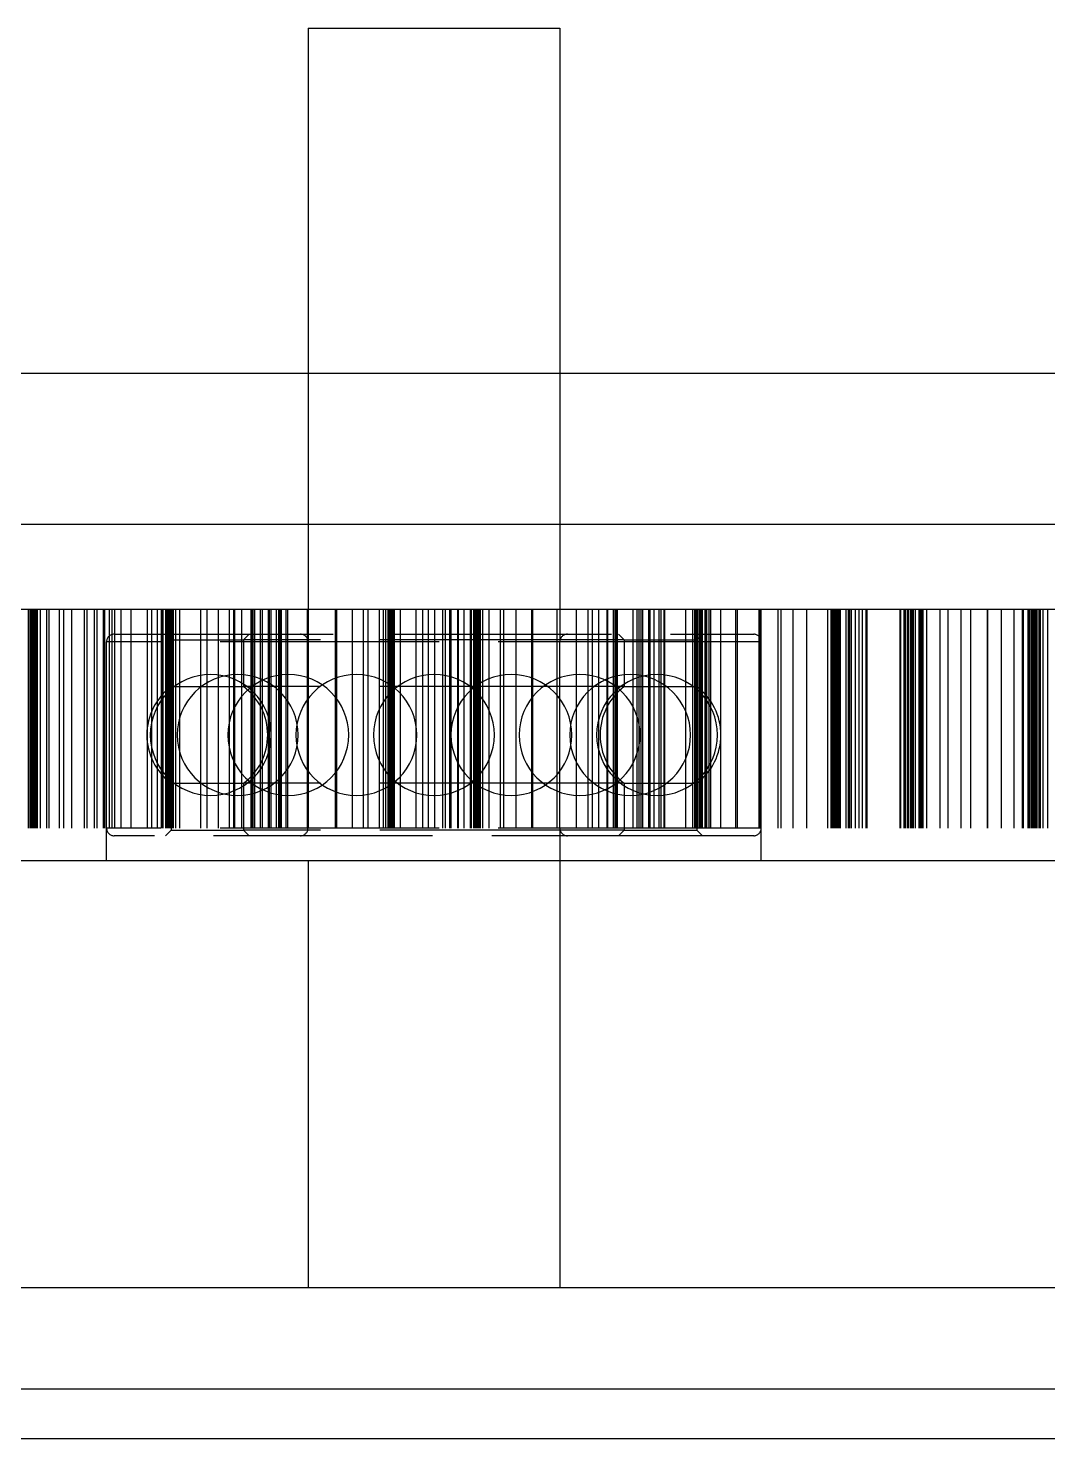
# Model space of a CAD drawing. Extents: x -3282 to 4846, y -1718 to 1845.
# Drawn here: x 4278.6 to 4319, y -409.9 to -353.9 of the extents above; entities that cross this region are included whole.
import ezdxf

# ---------------------------------------------------------------- set-up
doc = ezdxf.new("R2010")
doc.units = 0
doc.linetypes.add('DASHED', pattern=[11.05, 8.7, -2.35])
doc.linetypes.add('DOT', pattern=[2.2, 1.1, -1.1])
doc.layers.get('0').update_dxf_attribs({"linetype": 'CONTINUOUS'})
doc.layers.add('INVISIBLE', color=6, linetype='DOT')

msp = doc.modelspace()

# ---------------------------------------------------------------- linework, layer by layer
at = {"color": 1}
for p, q in [((4289.665441, -353.87264), (4289.665441, -367.571621)), ((4289.665441, -353.87264), (4299.665441, -353.87264)), ((4299.665441, -353.87264), (4299.665441, -367.571621)), ((4247.607727, -367.571621), (4435.107727, -367.571621)), ((4497.607727, -373.571621), (4247.607727, -373.571621)), ((4289.665441, -373.571621), (4289.665441, -376.930308)), ((4299.665441, -373.571621), (4299.665441, -376.930308)), ((4197.607727, -376.930308), (4547.607727, -376.930308)), ((4547.607727, -386.930308), (4197.607727, -386.930308)), ((4289.665441, -386.930308), (4289.665441, -403.87264)), ((4299.665441, -386.930308), (4299.665441, -403.87264)), ((4222.607727, -403.87264), (4447.607727, -403.87264)), ((4222.607727, -407.895823), (4522.607727, -407.895823)), ((4522.607727, -409.87264), (4222.607727, -409.87264))]:
    msp.add_line(p, q, dxfattribs=at)
at = {"layer": 'INVISIBLE', "linetype": 'DASHED'}
for p, q in [((4289.665441, -367.571621), (4289.665441, -373.571621)), ((4299.665441, -367.571621), (4299.665441, -373.571621)), ((4278.554333, -376.930308), (4278.554333, -386.930308)), ((4278.613398, -376.930308), (4278.613398, -386.930308)), ((4278.623508, -376.930308), (4278.623508, -386.930308)), ((4278.653107, -376.930308), (4278.653107, -386.930308)), ((4278.664704, -376.930308), (4278.664704, -386.930308)), ((4278.675875, -376.930308), (4278.675875, -386.930308)), ((4278.714435, -376.930308), (4278.714435, -386.930308)), ((4278.737237, -376.930308), (4278.737237, -386.930308)), ((4278.757952, -376.930308), (4278.757952, -386.930308)), ((4278.773581, -376.930308), (4278.773581, -386.930308)), ((4278.784749, -376.930308), (4278.784749, -386.930308)), ((4278.805972, -376.930308), (4278.805972, -386.930308)), ((4278.808433, -376.930308), (4278.808433, -386.930308)), ((4278.830329, -376.930308), (4278.830329, -386.930308)), ((4278.86932, -376.930308), (4278.86932, -386.930308)), ((4278.877835, -376.930308), (4278.877835, -386.930308)), ((4278.903627, -376.930308), (4278.903627, -386.930308)), ((4279.031274, -376.930308), (4279.031274, -386.930308)), ((4279.033013, -376.930308), (4279.033013, -386.930308)), ((4279.281704, -376.930308), (4279.281704, -386.930308)), ((4279.375498, -376.930308), (4279.375498, -386.930308)), ((4279.780935, -376.930308), (4279.780935, -386.930308)), ((4279.958014, -376.930308), (4279.958014, -386.930308)), ((4280.278449, -376.930308), (4280.278449, -386.930308)), ((4280.773348, -376.930308), (4280.773348, -386.930308)), ((4280.886489, -376.930308), (4280.886489, -386.930308)), ((4281.166711, -376.930308), (4281.166711, -386.930308)), ((4281.172764, -376.930308), (4281.172764, -386.930308)), ((4281.28224, -376.930308), (4281.28224, -386.930308)), ((4281.529248, -376.930308), (4281.529248, -386.930308)), ((4281.585628, -376.930308), (4281.585628, -386.930308)), ((4281.665441, -386.930308), (4281.665441, -376.930308)), ((4281.765139, -376.930308), (4281.765139, -386.930308)), ((4281.876991, -376.930308), (4281.876991, -386.930308)), ((4281.97644, -376.930308), (4281.97644, -386.930308)), ((4282.234814, -376.930308), (4282.234814, -386.930308)), ((4282.627298, -376.930308), (4282.627298, -386.930308)), ((4283.281016, -376.930308), (4283.281016, -386.930308)), ((4283.446513, -376.930308), (4283.446513, -386.930308)), ((4283.678949, -376.930308), (4283.678949, -386.930308)), ((4283.83374, -376.930308), (4283.83374, -386.930308)), ((4283.871821, -376.930308), (4283.871821, -386.930308)), ((4283.90614, -376.930308), (4283.90614, -386.930308)), ((4284.00585, -376.930308), (4284.00585, -386.930308)), ((4284.009891, -376.930308), (4284.009891, -386.930308)), ((4284.062435, -376.930308), (4284.062435, -386.930308)), ((4284.105498, -376.930308), (4284.105498, -386.930308)), ((4284.135365, -376.930308), (4284.135365, -386.930308)), ((4284.19087, -376.930308), (4284.19087, -386.930308)), ((4284.194761, -376.930308), (4284.194761, -386.930308)), ((4284.227461, -376.930308), (4284.227461, -386.930308)), ((4284.277648, -376.930308), (4284.277648, -386.930308)), ((4284.287279, -376.930308), (4284.287279, -386.930308)), ((4284.313455, -376.930308), (4284.313455, -386.930308)), ((4284.40088, -376.930308), (4284.40088, -386.930308)), ((4284.556843, -376.930308), (4284.556843, -386.930308)), ((4285.391362, -376.930308), (4285.391362, -386.930308)), ((4285.649277, -376.930308), (4285.649277, -386.930308)), ((4286.093565, -376.930308), (4286.093565, -386.930308)), ((4286.529912, -376.930308), (4286.529912, -386.930308)), ((4286.699896, -376.930308), (4286.699896, -386.930308)), ((4286.742308, -376.930308), (4286.742308, -386.930308)), ((4287.026455, -376.930308), (4287.026455, -386.930308)), ((4287.393916, -376.930308), (4287.393916, -386.930308)), ((4287.396723, -376.930308), (4287.396723, -386.930308)), ((4287.397008, -376.930308), (4287.397008, -386.930308)), ((4287.399961, -376.930308), (4287.399961, -386.930308)), ((4287.406739, -376.930308), (4287.406739, -386.930308)), ((4287.409189, -376.930308), (4287.409189, -386.930308)), ((4287.411148, -376.930308), (4287.411148, -386.930308)), ((4287.416594, -376.930308), (4287.416594, -386.930308)), ((4287.420263, -376.930308), (4287.420263, -386.930308)), ((4287.434122, -376.930308), (4287.434122, -386.930308)), ((4287.443868, -376.930308), (4287.443868, -386.930308)), ((4287.477669, -376.930308), (4287.477669, -386.930308)), ((4287.543754, -376.930308), (4287.543754, -386.930308)), ((4287.765864, -376.930308), (4287.765864, -386.930308)), ((4287.846306, -376.930308), (4287.846306, -386.930308)), ((4288.08042, -376.930308), (4288.08042, -386.930308)), ((4288.127818, -376.930308), (4288.127818, -386.930308)), ((4288.183287, -376.930308), (4288.183287, -386.930308)), ((4288.403506, -376.930308), (4288.403506, -386.930308)), ((4288.487035, -376.930308), (4288.487035, -386.930308)), ((4288.55019, -376.930308), (4288.55019, -386.930308)), ((4288.59925, -376.930308), (4288.59925, -386.930308)), ((4288.78588, -376.930308), (4288.78588, -386.930308)), ((4288.855567, -376.930308), (4288.855567, -386.930308)), ((4289.628482, -376.930308), (4289.628482, -386.930308)), ((4289.665441, -376.930308), (4289.665441, -386.930308)), ((4290.747985, -376.930308), (4290.747985, -386.930308)), ((4290.793449, -376.930308), (4290.793449, -386.930308)), ((4291.413029, -376.930308), (4291.413029, -386.930308)), ((4291.858222, -376.930308), (4291.858222, -386.930308)), ((4292.038759, -376.930308), (4292.038759, -386.930308)), ((4292.486456, -376.930308), (4292.486456, -386.930308)), ((4292.656574, -376.930308), (4292.656574, -386.930308)), ((4292.740926, -376.930308), (4292.740926, -386.930308)), ((4292.833993, -376.930308), (4292.833993, -386.930308)), ((4292.856242, -376.930308), (4292.856242, -386.930308)), ((4292.876039, -376.930308), (4292.876039, -386.930308)), ((4292.931982, -376.930308), (4292.931982, -386.930308)), ((4292.934193, -376.930308), (4292.934193, -386.930308)), ((4292.962487, -376.930308), (4292.962487, -386.930308)), ((4292.984958, -376.930308), (4292.984958, -386.930308)), ((4293.000098, -376.930308), (4293.000098, -386.930308)), ((4293.027049, -376.930308), (4293.027049, -386.930308)), ((4293.02887, -376.930308), (4293.02887, -386.930308)), ((4293.043754, -376.930308), (4293.043754, -386.930308)), ((4293.064691, -376.930308), (4293.064691, -386.930308)), ((4293.068343, -376.930308), (4293.068343, -386.930308)), ((4293.077333, -376.930308), (4293.077333, -386.930308)), ((4293.092678, -376.930308), (4293.092678, -386.930308)), ((4293.326915, -376.930308), (4293.326915, -386.930308)), ((4293.94493, -376.930308), (4293.94493, -386.930308)), ((4294.215287, -376.930308), (4294.215287, -386.930308)), ((4294.442828, -376.930308), (4294.442828, -386.930308)), ((4294.688918, -376.930308), (4294.688918, -386.930308)), ((4295.004752, -376.930308), (4295.004752, -386.930308)), ((4295.115596, -376.930308), (4295.115596, -386.930308)), ((4295.290408, -376.930308), (4295.290408, -386.930308)), ((4295.332212, -376.930308), (4295.332212, -386.930308)), ((4295.605117, -376.930308), (4295.605117, -386.930308)), ((4295.631618, -376.930308), (4295.631618, -386.930308)), ((4295.854651, -376.930308), (4295.854651, -386.930308)), ((4296.103139, -376.930308), (4296.103139, -386.930308)), ((4296.148207, -376.930308), (4296.148207, -386.930308)), ((4296.238204, -376.930308), (4296.238204, -386.930308)), ((4296.253549, -376.930308), (4296.253549, -386.930308)), ((4296.262539, -376.930308), (4296.262539, -386.930308)), ((4296.266192, -376.930308), (4296.266192, -386.930308)), ((4296.287129, -376.930308), (4296.287129, -386.930308)), ((4296.302012, -376.930308), (4296.302012, -386.930308)), ((4296.303833, -376.930308), (4296.303833, -386.930308)), ((4296.330785, -376.930308), (4296.330785, -386.930308)), ((4296.345925, -376.930308), (4296.345925, -386.930308)), ((4296.368395, -376.930308), (4296.368395, -386.930308)), ((4296.396689, -376.930308), (4296.396689, -386.930308)), ((4296.398901, -376.930308), (4296.398901, -386.930308)), ((4296.44107, -376.930308), (4296.44107, -386.930308)), ((4296.454843, -376.930308), (4296.454843, -386.930308)), ((4296.47464, -376.930308), (4296.47464, -386.930308)), ((4296.49689, -376.930308), (4296.49689, -386.930308)), ((4296.589956, -376.930308), (4296.589956, -386.930308)), ((4296.844426, -376.930308), (4296.844426, -386.930308)), ((4297.292123, -376.930308), (4297.292123, -386.930308)), ((4297.426417, -376.930308), (4297.426417, -386.930308)), ((4297.917853, -376.930308), (4297.917853, -386.930308)), ((4298.538976, -376.930308), (4298.538976, -386.930308)), ((4298.582898, -376.930308), (4298.582898, -386.930308)), ((4299.553004, -376.930308), (4299.553004, -386.930308)), ((4299.665441, -376.930308), (4299.665441, -378.230308)), ((4300.3113, -376.930308), (4300.3113, -386.930308)), ((4300.780692, -376.930308), (4300.780692, -386.930308)), ((4300.946512, -376.930308), (4300.946512, -386.930308)), ((4301.203064, -376.930308), (4301.203064, -386.930308)), ((4301.530789, -376.930308), (4301.530789, -386.930308)), ((4301.565019, -376.930308), (4301.565019, -386.930308)), ((4301.787129, -376.930308), (4301.787129, -386.930308)), ((4301.853213, -376.930308), (4301.853213, -386.930308)), ((4301.887014, -376.930308), (4301.887014, -386.930308)), ((4301.910619, -376.930308), (4301.910619, -386.930308)), ((4301.914289, -376.930308), (4301.914289, -386.930308)), ((4301.919207, -376.930308), (4301.919207, -386.930308)), ((4301.921693, -376.930308), (4301.921693, -386.930308)), ((4301.924143, -376.930308), (4301.924143, -386.930308)), ((4301.930922, -376.930308), (4301.930922, -386.930308)), ((4301.933874, -376.930308), (4301.933874, -386.930308)), ((4301.934834, -376.930308), (4301.934834, -386.930308)), ((4301.937863, -376.930308), (4301.937863, -386.930308)), ((4302.566571, -376.930308), (4302.566571, -386.930308)), ((4302.730994, -376.930308), (4302.730994, -386.930308)), ((4302.80097, -376.930308), (4302.80097, -386.930308)), ((4302.877078, -376.930308), (4302.877078, -386.930308)), ((4302.953456, -376.930308), (4302.953456, -386.930308)), ((4303.194598, -376.930308), (4303.194598, -386.930308)), ((4303.23475, -376.930308), (4303.23475, -386.930308)), ((4303.402096, -376.930308), (4303.402096, -386.930308)), ((4303.596199, -376.930308), (4303.596199, -386.930308)), ((4303.681605, -376.930308), (4303.681605, -386.930308)), ((4303.793122, -376.930308), (4303.793122, -386.930308)), ((4303.81883, -376.930308), (4303.81883, -386.930308)), ((4304.653966, -376.930308), (4304.653966, -386.930308)), ((4304.930002, -376.930308), (4304.930002, -386.930308)), ((4305.017427, -376.930308), (4305.017427, -386.930308)), ((4305.043603, -376.930308), (4305.043603, -386.930308)), ((4305.053234, -376.930308), (4305.053234, -386.930308)), ((4305.103421, -376.930308), (4305.103421, -386.930308)), ((4305.136122, -376.930308), (4305.136122, -386.930308)), ((4305.140012, -376.930308), (4305.140012, -386.930308)), ((4305.195518, -376.930308), (4305.195518, -386.930308)), ((4305.225386, -376.930308), (4305.225386, -386.930308)), ((4305.268447, -376.930308), (4305.268447, -386.930308)), ((4305.32099, -376.930308), (4305.32099, -386.930308)), ((4305.325032, -376.930308), (4305.325032, -386.930308)), ((4305.424742, -376.930308), (4305.424742, -386.930308)), ((4305.459061, -376.930308), (4305.459061, -386.930308)), ((4305.497143, -376.930308), (4305.497143, -386.930308)), ((4305.590628, -376.930308), (4305.590628, -386.930308)), ((4305.651932, -376.930308), (4305.651932, -386.930308)), ((4306.049866, -376.930308), (4306.049866, -386.930308)), ((4306.645359, -376.930308), (4306.645359, -386.930308)), ((4306.703584, -376.930308), (4306.703584, -386.930308)), ((4307.565743, -376.930308), (4307.565743, -386.930308)), ((4307.603702, -376.930308), (4307.603702, -386.930308)), ((4307.665441, -378.230308), (4307.665441, -376.930308)), ((4308.318248, -376.930308), (4308.318248, -386.930308)), ((4308.444393, -376.930308), (4308.444393, -386.930308)), ((4308.915236, -376.930308), (4308.915236, -386.930308)), ((4309.462927, -376.930308), (4309.462927, -386.930308)), ((4310.29787, -376.930308), (4310.29787, -386.930308)), ((4310.299608, -376.930308), (4310.299608, -386.930308)), ((4310.427256, -376.930308), (4310.427256, -386.930308)), ((4310.453047, -376.930308), (4310.453047, -386.930308)), ((4310.461563, -376.930308), (4310.461563, -386.930308)), ((4310.500553, -376.930308), (4310.500553, -386.930308)), ((4310.522449, -376.930308), (4310.522449, -386.930308)), ((4310.524911, -376.930308), (4310.524911, -386.930308)), ((4310.546134, -376.930308), (4310.546134, -386.930308)), ((4310.557301, -376.930308), (4310.557301, -386.930308)), ((4310.572929, -376.930308), (4310.572929, -386.930308)), ((4310.593645, -376.930308), (4310.593645, -386.930308)), ((4310.616447, -376.930308), (4310.616447, -386.930308)), ((4310.618101, -376.930308), (4310.618101, -386.930308)), ((4310.655008, -376.930308), (4310.655008, -386.930308)), ((4310.666178, -376.930308), (4310.666178, -386.930308)), ((4310.677775, -376.930308), (4310.677775, -386.930308)), ((4310.707374, -376.930308), (4310.707374, -386.930308)), ((4310.717485, -376.930308), (4310.717485, -386.930308)), ((4310.776549, -376.930308), (4310.776549, -386.930308)), ((4310.789733, -376.930308), (4310.789733, -386.930308)), ((4310.803469, -376.930308), (4310.803469, -386.930308)), ((4311.031548, -376.930308), (4311.031548, -386.930308)), ((4311.113503, -376.930308), (4311.113503, -386.930308)), ((4311.17586, -376.930308), (4311.17586, -386.930308)), ((4311.241509, -376.930308), (4311.241509, -386.930308)), ((4311.395157, -376.930308), (4311.395157, -386.930308)), ((4311.536238, -376.930308), (4311.536238, -386.930308)), ((4311.673965, -376.930308), (4311.673965, -386.930308)), ((4311.818362, -376.930308), (4311.818362, -386.930308)), ((4311.830068, -376.930308), (4311.830068, -386.930308)), ((4311.853565, -376.930308), (4311.853565, -386.930308)), ((4313.173189, -376.930308), (4313.173189, -386.930308)), ((4313.197926, -376.930308), (4313.197926, -386.930308)), ((4313.328874, -376.930308), (4313.328874, -386.930308)), ((4313.371091, -376.930308), (4313.371091, -386.930308)), ((4313.38628, -376.930308), (4313.38628, -386.930308)), ((4313.463524, -376.930308), (4313.463524, -386.930308)), ((4313.512612, -376.930308), (4313.512612, -386.930308)), ((4313.518402, -376.930308), (4313.518402, -386.930308)), ((4313.600035, -376.930308), (4313.600035, -386.930308)), ((4313.643327, -376.930308), (4313.643327, -386.930308)), ((4313.705097, -376.930308), (4313.705097, -386.930308)), ((4313.779593, -376.930308), (4313.779593, -386.930308)), ((4313.785289, -376.930308), (4313.785289, -386.930308)), ((4313.924408, -376.930308), (4313.924408, -386.930308)), ((4313.971749, -376.930308), (4313.971749, -386.930308)), ((4314.023998, -376.930308), (4314.023998, -386.930308)), ((4314.081339, -376.930308), (4314.081339, -386.930308)), ((4314.233747, -376.930308), (4314.233747, -386.930308)), ((4314.757752, -376.930308), (4314.757752, -386.930308)), ((4315.073103, -376.930308), (4315.073103, -386.930308)), ((4315.58892, -376.930308), (4315.58892, -386.930308)), ((4315.971093, -376.930308), (4315.971093, -386.930308)), ((4316.638407, -376.930308), (4316.638407, -386.930308)), ((4316.649827, -376.930308), (4316.649827, -386.930308)), ((4317.194263, -376.930308), (4317.194263, -386.930308)), ((4317.702701, -376.930308), (4317.702701, -386.930308)), ((4317.703683, -376.930308), (4317.703683, -386.930308)), ((4318.023432, -376.930308), (4318.023432, -386.930308)), ((4318.062715, -376.930308), (4318.062715, -386.930308)), ((4318.255026, -376.930308), (4318.255026, -386.930308)), ((4318.296893, -376.930308), (4318.296893, -386.930308)), ((4318.311066, -376.930308), (4318.311066, -386.930308)), ((4318.378115, -376.930308), (4318.378115, -386.930308)), ((4318.417364, -376.930308), (4318.417364, -386.930308)), ((4318.421853, -376.930308), (4318.421853, -386.930308)), ((4318.482438, -376.930308), (4318.482438, -386.930308)), ((4318.512761, -376.930308), (4318.512761, -386.930308)), ((4318.545956, -376.930308), (4318.545956, -386.930308)), ((4318.554185, -376.930308), (4318.554185, -386.930308)), ((4318.6016, -376.930308), (4318.6016, -386.930308)), ((4318.60512, -376.930308), (4318.60512, -386.930308)), ((4318.687051, -376.930308), (4318.687051, -386.930308)), ((4318.713314, -376.930308), (4318.713314, -386.930308)), ((4318.741446, -376.930308), (4318.741446, -386.930308)), ((4318.846404, -376.930308), (4318.846404, -386.930308)), ((4319.030964, -376.930308), (4319.030964, -386.930308)), ((4281.965441, -377.930308), (4307.365441, -377.930308)), ((4284.000441, -377.930308), (4284.225441, -378.155308)), ((4287.330441, -377.930308), (4287.105441, -378.155308)), ((4302.000441, -377.930308), (4302.225441, -378.155308)), ((4305.330441, -377.930308), (4305.105441, -378.155308)), ((4305.923771, -378.230308), (4281.665441, -378.230308)), ((4284.225441, -378.155308), (4287.105441, -378.155308)), ((4284.225441, -378.155308), (4284.225441, -380.010308)), ((4301.212593, -378.155308), (4287.105441, -378.155308)), ((4287.105441, -378.155308), (4287.105441, -380.010308)), ((4299.665441, -385.630308), (4299.665441, -378.230308)), ((4302.225441, -378.155308), (4301.212593, -378.155308)), ((4302.225441, -378.155308), (4302.225441, -380.010308)), ((4302.225441, -378.155308), (4305.105441, -378.155308)), ((4305.105441, -378.155308), (4305.105441, -380.010308)), ((4307.665441, -378.230308), (4305.923771, -378.230308)), ((4307.665441, -385.630308), (4307.665441, -378.230308)), ((4284.225441, -380.010308), (4287.105441, -380.010308)), ((4301.212593, -380.010308), (4287.105441, -380.010308)), ((4302.225441, -380.010308), (4301.212593, -380.010308)), ((4302.225441, -380.010308), (4305.105441, -380.010308)), ((4284.225441, -383.850308), (4287.105441, -383.850308)), ((4284.225441, -383.850308), (4284.225441, -385.705308)), ((4301.212593, -383.850308), (4287.105441, -383.850308)), ((4287.105441, -383.850308), (4287.105441, -385.705308)), ((4302.225441, -383.850308), (4301.212593, -383.850308)), ((4302.225441, -383.850308), (4302.225441, -385.705308)), ((4302.225441, -383.850308), (4305.105441, -383.850308)), ((4305.105441, -383.850308), (4305.105441, -385.705308)), ((4305.923771, -385.630308), (4281.665441, -385.630308)), ((4284.225441, -385.705308), (4284.000441, -385.930308)), ((4284.225441, -385.705308), (4287.105441, -385.705308)), ((4301.212593, -385.705308), (4287.105441, -385.705308)), ((4287.105441, -385.705308), (4287.330441, -385.930308)), ((4299.665441, -385.630308), (4299.665441, -386.930308)), ((4302.225441, -385.705308), (4301.212593, -385.705308)), ((4302.225441, -385.705308), (4302.000441, -385.930308)), ((4302.225441, -385.705308), (4305.105441, -385.705308)), ((4305.105441, -385.705308), (4305.330441, -385.930308)), ((4307.665441, -385.630308), (4305.923771, -385.630308)), ((4307.665441, -386.930308), (4307.665441, -385.630308)), ((4305.663964, -385.930308), (4281.965441, -385.930308)), ((4307.365441, -385.930308), (4305.663964, -385.930308))]:
    msp.add_line(p, q, dxfattribs=at)
for centre, radius, start, end in [((4281.965441, -378.230308), 0.3, 90, 180), ((4289.365441, -378.230308), 0.3, 0, 90), ((4299.965441, -378.230308), 0.3, 90, 180), ((4307.365441, -378.230308), 0.3, 0, 90), ((4285.802171, -381.930308), 2.4, 90, 180), ((4286.871213, -381.930308), 2.4, 90, 180), ((4285.802171, -381.930308), 2.4, 0, 90), ((4288.880353, -381.930308), 2.4, 90, 180), ((4286.871213, -381.930308), 2.4, 0, 90), ((4288.880353, -381.930308), 2.4, 0, 90), ((4291.58726, -381.930308), 2.4, 90, 180), ((4291.58726, -381.930308), 2.4, 0, 90), ((4294.665441, -381.930308), 2.4, 90, 180), ((4294.665441, -381.930308), 2.4, 0, 90), ((4297.743622, -381.930308), 2.4, 90, 180), ((4297.743622, -381.930308), 2.4, 0, 90), ((4300.45053, -381.930308), 2.4, 90, 180), ((4302.45967, -381.930308), 2.4, 90, 180), ((4300.45053, -381.930308), 2.4, 0, 90), ((4303.528711, -381.930308), 2.4, 90, 180), ((4302.45967, -381.930308), 2.4, 0, 90), ((4303.528711, -381.930308), 2.4, 0, 90), ((4285.665441, -381.930308), 2.4, 126.869898, 233.130102), ((4285.665441, -381.930308), 2.4, 306.869898, 53.130102), ((4303.665441, -381.930308), 2.4, 126.869898, 233.130102), ((4303.665441, -381.930308), 2.4, 306.869898, 53.130102), ((4285.802171, -381.930308), 2.4, 180, 270), ((4286.871213, -381.930308), 2.4, 180, 270), ((4285.802171, -381.930308), 2.4, 270, 0), ((4288.880353, -381.930308), 2.4, 180, 270), ((4286.871213, -381.930308), 2.4, 270, 0), ((4288.880353, -381.930308), 2.4, 270, 0), ((4291.58726, -381.930308), 2.4, 180, 270), ((4291.58726, -381.930308), 2.4, 270, 0), ((4294.665441, -381.930308), 2.4, 180, 270), ((4294.665441, -381.930308), 2.4, 270, 0), ((4297.743622, -381.930308), 2.4, 180, 270), ((4297.743622, -381.930308), 2.4, 270, 0), ((4300.45053, -381.930308), 2.4, 180, 270), ((4302.45967, -381.930308), 2.4, 180, 270), ((4300.45053, -381.930308), 2.4, 270, 0), ((4303.528711, -381.930308), 2.4, 180, 270), ((4302.45967, -381.930308), 2.4, 270, 0), ((4303.528711, -381.930308), 2.4, 270, 0), ((4281.965441, -385.630308), 0.3, 180, 270), ((4289.365441, -385.630308), 0.3, 270, 0), ((4299.965441, -385.630308), 0.3, 180, 270), ((4307.365441, -385.630308), 0.3, 270, 0)]:
    msp.add_arc(centre, radius, start, end, dxfattribs=at)

doc.saveas('drawing.dxf')
